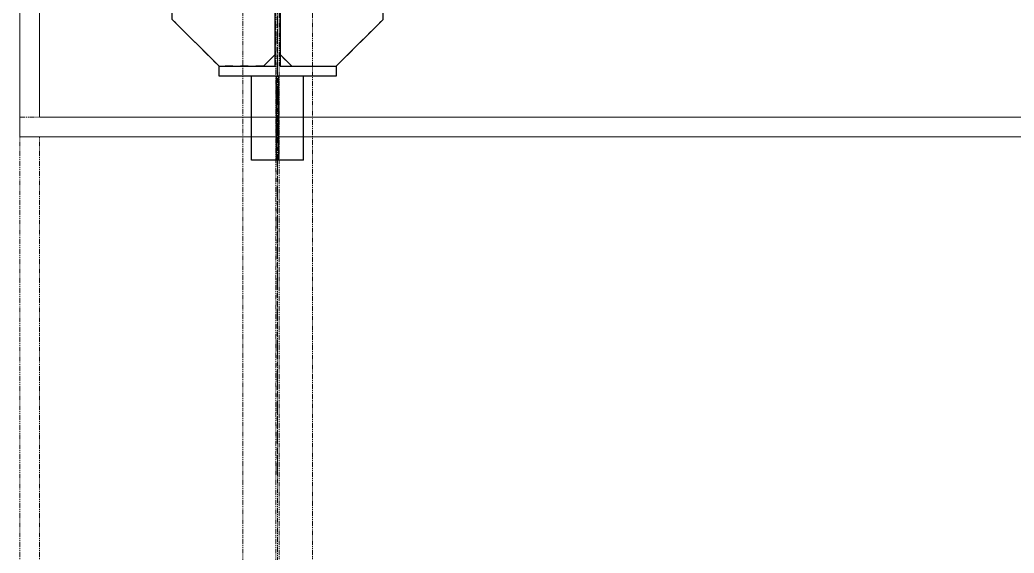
# Model space of a CAD drawing. Header units: inches. Extents: x 209270 to 234360, y -180214 to -150194.
# Drawn here: x 216352 to 218898, y -166879 to -165515 of the extents above; entities that cross this region are included whole.
import ezdxf

# ---------------------------------------------------------------- set-up
doc = ezdxf.new("R2010")
doc.units = ezdxf.units.IN
doc.header["$LTSCALE"] = 10
doc.header["$MEASUREMENT"] = 0
for name, pattern in [('DXK_LINE_DOT2', [3.9198, 1.9599, -1.9599]), ('DXK_LINE_DOT5', [7.8785, 2.979, -0.9799, 0.9799, -0.9799, 0.9799, -0.9799]), ('PHANTOM', [2.5, 1.25, -0.25, 0.25, -0.25, 0.25, -0.25])]:
    doc.linetypes.add(name, pattern=pattern)
doc.layers.get('0').update_dxf_attribs({"color": 1})
for name, color, linetype in [('_STR_0', 5, 'Continuous'), ('_STR_1', 5, 'Continuous'), ('_STR_2', 5, 'Continuous')]:
    doc.layers.add(name, color=color, linetype=linetype)
for name, color, linetype, lineweight in [('DIM', 1, 'Continuous', 13), ('PHANTOM', 1, 'PHANTOM', 0), ('Sheeting', 1, 'Continuous', 0)]:
    doc.layers.add(name, color=color, linetype=linetype, lineweight=lineweight)

# ---------------------------------------------------------------- blocks, each defined once
blk = doc.blocks.new('A$C1b4ed5d7')
at = {"layer": 'PHANTOM'}
blk.add_line((0, 11000, 0), (0, 0, 0), dxfattribs=at)
for points, elevation in [([(-89.4, 10995.6), (-89.4, 4.4), (89.4, 4.4), (89.4, 10995.6)], 0), ([(-4.4, 10995.6), (-4.4, 4.4), (4.4, 4.4), (4.4, 10995.6)], 0), ([(-660, 10500), (12160, 10500), (12160, -550), (-660, -550)], -0.8), ([(-610, 10450), (12110, 10450), (12110, -500), (-610, -500)], -0.8)]:
    blk.add_lwpolyline(points, close=True, dxfattribs=dict(at, elevation=elevation))
blk = doc.blocks.new('GridLine-116860372-154897 - 114867')
at = {"layer": '_STR_2', "linetype": 'DXK_LINE_DOT5'}
blk.add_line((217011.9, -166678), (217011.9, -163663.7), dxfattribs=at)
blk = doc.blocks.new('Part-116860372-114918 - 114867')
at = {"layer": '_STR_2', "linetype": 'Continuous'}
for p, q in [((217005.4, -165370.2), (217005.4, -165370.2)), ((217005.4, -165633.7), (217005.4, -165370.2)), ((217005.4, -165370.2), (217018.4, -165370.2)), ((217018.4, -165370.2), (217018.4, -165370.2)), ((217018.4, -165370.2), (217018.4, -165633.7)), ((216861.9, -165633.7), (216861.9, -165633.7)), ((216861.9, -165658.7), (216861.9, -165633.7)), ((216861.9, -165633.7), (217005.4, -165633.7)), ((216861.9, -165658.7), (216861.9, -165658.7)), ((217161.9, -165658.7), (216861.9, -165658.7)), ((217005.4, -165633.7), (217005.4, -165633.7)), ((217018.4, -165633.7), (217018.4, -165633.7)), ((217018.4, -165633.7), (217161.9, -165633.7)), ((217161.9, -165633.7), (217161.9, -165633.7)), ((217161.9, -165633.7), (217161.9, -165658.7)), ((217161.9, -165658.7), (217161.9, -165658.7))]:
    blk.add_line(p, q, dxfattribs=at)
blk = doc.blocks.new('Part-116860372-149932 - 114867')
at = {"layer": '_STR_1', "linetype": 'DXK_LINE_DOT2'}
for p, q in [((216771.9, -165370.2), (216975.4, -165370.2)), ((216741.9, -165513.7), (216741.9, -165400.2)), ((217005.4, -165400.2), (217005.4, -165603.7)), ((216975.4, -165633.7), (216861.9, -165633.7))]:
    blk.add_line(p, q, dxfattribs=at)
at = {"layer": '_STR_2', "linetype": 'Continuous'}
for p, q in [((216771.9, -165370.2), (216741.9, -165400.2)), ((216975.4, -165370.2), (217005.4, -165400.2)), ((216861.9, -165633.7), (216741.9, -165513.7)), ((217005.4, -165603.7), (216975.4, -165633.7))]:
    blk.add_line(p, q, dxfattribs=at)
blk = doc.blocks.new('Part-116860372-157486 - 114867')
at = {"layer": '_STR_1', "linetype": 'DXK_LINE_DOT2'}
for p, q in [((216741.9, -165400.2), (216771.9, -165370.2)), ((216975.4, -165370.2), (217005.4, -165400.2)), ((216861.9, -165633.7), (216741.9, -165513.7)), ((217005.4, -165603.7), (216975.4, -165633.7))]:
    blk.add_line(p, q, dxfattribs=at)
blk = doc.blocks.new('Part-116860372-154319 - 114867')
at = {"layer": '_STR_1', "linetype": 'DXK_LINE_DOT2'}
blk.add_line((217078.5, -165658.7), (216945.3, -165658.7), dxfattribs=at)
at = {"layer": '_STR_2', "linetype": 'Continuous'}
for p, q in [((216945.3, -165873.7), (216945.3, -165658.7)), ((217009, -165873.7), (217009, -165658.7)), ((217014.7, -165873.7), (217014.7, -165658.7)), ((217078.5, -165873.7), (217078.5, -165658.7)), ((217009, -165823.7), (217014.7, -165823.7)), ((217078.5, -165873.7), (216945.3, -165873.7))]:
    blk.add_line(p, q, dxfattribs=at)
blk = doc.blocks.new('Part-116860372-149933 - 114867')
at = {"layer": '_STR_1', "linetype": 'DXK_LINE_DOT2'}
for p, q in [((217251.9, -165370.2), (217048.4, -165370.2)), ((217018.4, -165400.2), (217018.4, -165603.7)), ((217281.9, -165513.7), (217281.9, -165400.2)), ((217048.4, -165633.7), (217161.9, -165633.7))]:
    blk.add_line(p, q, dxfattribs=at)
at = {"layer": '_STR_2', "linetype": 'Continuous'}
for p, q in [((217048.4, -165370.2), (217018.4, -165400.2)), ((217281.9, -165400.2), (217251.9, -165370.2)), ((217161.9, -165633.7), (217281.9, -165513.7)), ((217018.4, -165603.7), (217048.4, -165633.7))]:
    blk.add_line(p, q, dxfattribs=at)
blk = doc.blocks.new('Part-116860372-157487 - 114867')
at = {"layer": '_STR_1', "linetype": 'DXK_LINE_DOT2'}
for p, q in [((217048.4, -165370.2), (217018.4, -165400.2)), ((217281.9, -165400.2), (217251.9, -165370.2)), ((217161.9, -165633.7), (217281.9, -165513.7)), ((217018.4, -165603.7), (217048.4, -165633.7))]:
    blk.add_line(p, q, dxfattribs=at)
blk = doc.blocks.new('OVERLAY_DRAWING')
at = {"layer": 'Sheeting'}
for points in [[(216351.9, -154713.7), (229171.9, -154713.7), (229171.9, -165813.7), (216351.9, -165813.7)], [(216401.9, -154763.7), (229121.9, -154763.7), (229121.9, -165763.7), (216401.9, -165763.7)]]:
    blk.add_lwpolyline(points, close=True, dxfattribs=at)
at = {"layer": '_STR_0', "zscale": 0.8}
for name in ['GridLine-116860372-154897 - 114867', 'Part-116860372-149932 - 114867', 'Part-116860372-157486 - 114867', 'Part-116860372-114918 - 114867', 'Part-116860372-149933 - 114867', 'Part-116860372-157487 - 114867', 'Part-116860372-154319 - 114867']:
    blk.add_blockref(name, (0, 0), dxfattribs=at)
at = {"layer": 'DIM'}
blk.add_blockref('A$C1b4ed5d7', (217011.9, -176263.7, 0.8), dxfattribs=at)

msp = doc.modelspace()

# ---------------------------------------------------------------- block references
msp.add_blockref('OVERLAY_DRAWING', (0, 0))

doc.saveas('drawing.dxf')
